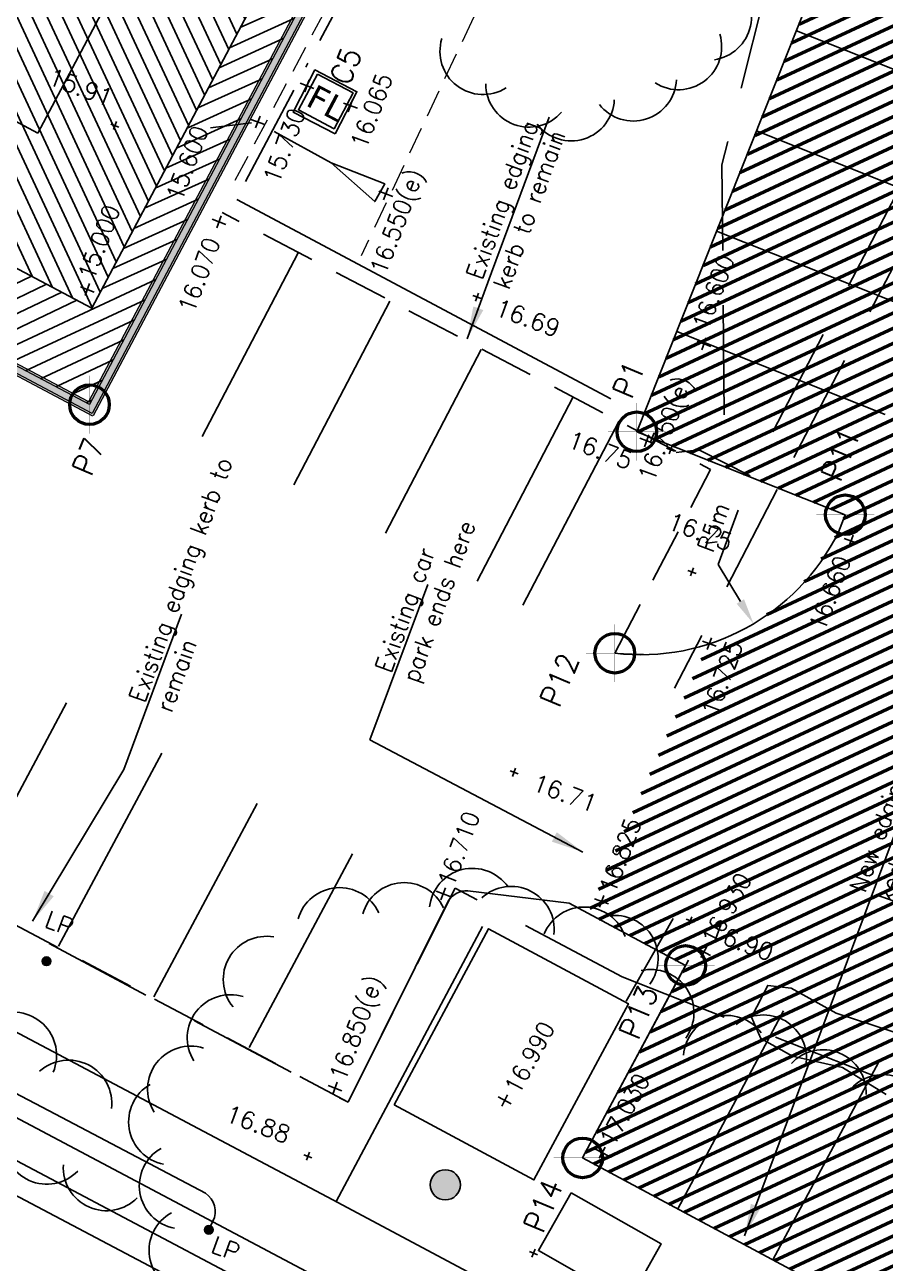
# Model space of a CAD drawing. Header units: millimetres. Extents: x 521005098 to 521837086, y 174609906 to 175681253.
# Drawn here: x 521422457 to 521442396, y 174637008 to 174665702 of the extents above; entities that cross this region are included whole.
import ezdxf

# ---------------------------------------------------------------- set-up
doc = ezdxf.new("R2010")
doc.units = ezdxf.units.MM
doc.header["$LTSCALE"] = 200
doc.header["$PDSIZE"] = 200
for name, pattern in [('layout$0$ACAD_ISO10W100', [18.5, 12, -3, 0.5, -3]), ('layout$0$HIDDEN', [9.524999999999999, 6.35, -3.175]), ('layout$0$survey$0$DASHED', [19.049999999999997, 12.7, -6.35])]:
    doc.linetypes.add(name, pattern=pattern)
for name, color, linetype in [('Gt Hatch', 8, 'Continuous'), ('GT retwall', 6, 'Continuous'), ('layout$0$12', 1, 'Continuous'), ('layout$0$FL', 5, 'Continuous'), ('layout$0$GT Car Park', 7, 'Continuous'), ('layout$0$GT Drain text', 3, 'Continuous'), ('layout$0$GT Landdrain', 150, 'layout$0$ACAD_ISO10W100'), ('layout$0$GT0-35TXT', 3, 'Continuous'), ('layout$0$HOCKEY', 7, 'Continuous'), ('layout$0$Kerb', 7, 'Continuous'), ('layout$0$PGM-BATTER-FILL', 8, 'Continuous'), ('layout$0$survey$0$BOUNDARY', 8, 'Continuous'), ('layout$0$survey$0$DETAIL', 8, 'Continuous'), ('layout$0$survey$0$ELEC', 8, 'Continuous'), ('layout$0$survey$0$GAS', 8, 'Continuous'), ('layout$0$survey$0$LEVEL', 8, 'Continuous'), ('layout$0$survey$0$ROAD', 8, 'Continuous'), ('layout$0$survey$0$SERVICE', 8, 'Continuous'), ('layout$0$survey$0$TEXT_SERVICE', 8, 'Continuous'), ('layout$0$survey$0$VEGETATION', 8, 'Continuous'), ('layout$0$survey$0$WATER', 8, 'Continuous')]:
    doc.layers.add(name, color=color, linetype=linetype)
for name, color, linetype, lineweight in [('GT_newcarpark', 4, 'Continuous', 50), ('layout$0$Fenceline', 7, 'Continuous', 13), ('SETTING-OUT', 3, 'Continuous', 50)]:
    doc.layers.add(name, color=color, linetype=linetype, lineweight=lineweight)
doc.styles.add('GT1TO1', font='romans.shx', dxfattribs={"width": 0.95, "height": 2})
doc.styles.add('GTanyheight', font='romans.shx', dxfattribs={"width": 0.95})
doc.styles.add('layout$0$GT1T0250', font='romans.shx', dxfattribs={"width": 0.95, "height": 500})
doc.styles.add('layout$0$GT1TO200', font='romans.shx', dxfattribs={"width": 0.95, "height": 400})
doc.styles.add('layout$0$GTANYHEIGHT', font='romans.shx', dxfattribs={"width": 0.95})
doc.styles.add('layout$0$ROMAN', font='verdana.ttf')
doc.styles.add('layout$0$survey$0$ROMANS', font='Romans.shx')
doc.dimstyles.new('layout$0$NOTEARROW', dxfattribs={"dimscale": 250, "dimtxt": 2, "dimasz": 3, "dimexe": 1, "dimexo": 1, "dimgap": 1, "dimtad": 2, "dimtih": 1, "dimtoh": 1, "dimdec": 4, "dimzin": 0, "dimdsep": 46, "dimtxsty": 'layout$0$GTANYHEIGHT', "dimcen": 3.5, "dimclrd": 7, "dimclre": 7, "dimclrt": 3, "dimadec": 0, "dimazin": 0, "dimtfac": 1, "dimtdec": 4, "dimtofl": 0, "dimtmove": 0, "dimatfit": 3, "dimfxl": 1, "dimtolj": 1, "dimtzin": 0, "dimarcsym": 0})
doc.dimstyles.new('NOTEARROW', dxfattribs={"dimscale": 200, "dimtxt": 2, "dimasz": 3, "dimexe": 1, "dimexo": 1, "dimgap": 1, "dimtad": 2, "dimtih": 1, "dimtoh": 1, "dimdec": 4, "dimzin": 0, "dimdsep": 46, "dimtxsty": 'GTanyheight', "dimcen": 3.5, "dimclrd": 7, "dimclre": 7, "dimclrt": 3, "dimadec": 0, "dimazin": 0, "dimtfac": 1, "dimtdec": 4, "dimtofl": 0, "dimtmove": 0, "dimatfit": 3, "dimfxl": 1, "dimtolj": 1, "dimtzin": 0, "dimarcsym": 0})
pattern_1 = [(205, (0, 0), (134.181298102672, -287.7527223841363), [])]

# ---------------------------------------------------------------- blocks, each defined once
blk = doc.blocks.new('A$C721B0600')
at = {"layer": 'SETTING-OUT', "color": 7, "const_width": 4.5}
for points in [[(5.960464477539062e-08, -1.788139343261719e-07), (-228.9803043007851, 629.1182156205177)], [(5.960464477539062e-08, -1.788139343261719e-07), (-629.1182155609131, -228.980304479599)], [(5.960464477539062e-08, -1.788139343261719e-07), (629.1182156801224, 228.9803041815758)], [(5.960464477539062e-08, -1.788139343261719e-07), (228.9803043603897, -629.118215739727)]]:
    blk.add_lwpolyline(points, dxfattribs=at)
at = {"layer": 'SETTING-OUT', "color": 7}
blk.add_circle((5.960464477539062e-08, -1.788139343261719e-07), 458.7409511085057, dxfattribs=at)
blk = doc.blocks.new('*D25')
at = {"layer": 'DEFPOINTS', "color": 0, "transparency": 16777216}
for p in [(521436732.6299411, 174656213.5870743), (521439344.841613, 174651823.9544747)]:
    blk.add_point(p, dxfattribs=at)
at = {"layer": 'SETTING-OUT', "color": 7, "lineweight": -2, "transparency": 16777216}
for p, q in [((521438984.9282091, 174654458.1027254), (521438526.6212171, 174653198.9146136)), ((521438526.6212171, 174653198.9146136), (521439038.0089646, 174652339.5645266))]:
    blk.add_line(p, q, dxfattribs=at)
at = {"layer": 'SETTING-OUT', "color": 7, "transparency": 16777216}
blk.add_solid([(521438952.0739559, 174652288.4257519), (521439123.9439732, 174652390.7033014), (521439344.8416131, 174651823.9544745)], dxfattribs=at)
at = {"layer": 'SETTING-OUT', "color": 3, "transparency": 16777216, "insert": (521438414.0996791, 174654059.2859889), "char_height": 400, "attachment_point": 5, "rotation": 70.00000000000003, "style": 'GTanyheight'}
blk.add_mtext('\\A1;R5m', dxfattribs=at)
blk = doc.blocks.new('layout')
at = {"layer": 'layout$0$survey$0$SERVICE', "linetype": 'Continuous'}
h = blk.add_hatch(color=256, dxfattribs=at)
edge = h.paths.add_edge_path()
edge.add_arc((521422959.0439995, 174644003.6824824), 100, 0, 360)
h = blk.add_hatch(color=256, dxfattribs=at)
edge = h.paths.add_edge_path()
edge.add_arc((521426722.0613862, 174637782.128174), 100, 0, 360)
at = {"layer": 'layout$0$survey$0$VEGETATION', "linetype": 'Continuous'}
h = blk.add_hatch(color=256, dxfattribs=at)
edge = h.paths.add_edge_path()
edge.add_arc((521432200.4055548, 174638824.1655727), 350.141, 0, 360)
edge = h.paths.add_edge_path()
edge.add_arc((521438290.8304504, 174635533.1445927), 350.141, 0, 360)
edge = h.paths.add_edge_path()
edge.add_arc((521451281.9907714, 174628080.5411097), 350.141, 0, 360)
edge = h.paths.add_edge_path()
edge.add_arc((521444536.1202895, 174632418.3943847), 350.141, 0, 360)
at = {"layer": 'layout$0$12', "color": 6}
for p, q in [((521436639.2197238, 174656272.3595925), (521449582.64338, 174688791.0893349)), ((521441470.573855, 174654349.3366499), (521441310.953651, 174653948.3108923)), ((521435071.5316105, 174645351.1446013), (521432722.9801641, 174645636.6332086)), ((521450945.4279665, 174631120.195382), (521435383.936985, 174639448.6105061))]:
    blk.add_line(p, q, dxfattribs=at)
at = {"layer": 'layout$0$12', "color": 7}
for p, q in [((521445168.6949, 174663640.4022905), (521440337.3407671, 174665563.4252338)), ((521444244.1646392, 174661317.6358801), (521439412.8105063, 174663240.6588235)), ((521443319.6343784, 174658994.8694698), (521438488.2802455, 174660917.8924132)), ((521426567.9167109, 174656164.2598839), (521428789.4420969, 174660419.27643)), ((521428691.1369933, 174655045.322511), (521430912.6623794, 174659300.3390571)), ((521442395.1041176, 174656672.1030595), (521437563.7499847, 174658595.1260029)), ((521430814.3572756, 174653926.3851381), (521433035.8826617, 174658181.4016842)), ((521432937.577558, 174652807.4477653), (521435159.1029441, 174657062.4643113)), ((521434001.3238262, 174652252.0705268), (521436222.8492123, 174656507.0870728)), ((521423421.0257291, 174649993.7792612), (521421031.3830076, 174645528.7756388)), ((521425631.6547871, 174648826.1722483), (521423238.9736278, 174644355.4913672)), ((521427840.6968695, 174647659.4034431), (521425446.4868399, 174643182.2482335)), ((521430052.9128968, 174646490.9582286), (521427654.1548681, 174642008.922821)), ((521432276.5702007, 174645411.1719897), (521429948.8203971, 174640736.8198999)), ((521435383.9369839, 174639448.6105033), (521437837.6343578, 174644033.2990656)), ((521437588.1141778, 174638268.9483073), (521440041.8115517, 174642853.6368666)), ((521439792.2913716, 174637089.2861083), (521442245.9887425, 174641673.9746675))]:
    blk.add_line(p, q, dxfattribs=at)
at = {"layer": 'layout$0$12', "color": 7, "linetype": 'layout$0$HIDDEN'}
blk.add_line((521429948.8203971, 174640736.8198999), (521402327.8636329, 174655469.2713649), dxfattribs=at)
at = {"layer": 'layout$0$12', "color": 7, "linetype": 'layout$0$HIDDEN', "flags": 128}
blk.add_lwpolyline([(521436128.8163624, 174651141.3160498), (521436128.8163624, 174651141.3160498), (521438350.3417485, 174655396.3325959), (521427029.6300982, 174661355.9607216)], dxfattribs=at)
at = {"layer": 'layout$0$12', "color": 6, "ltscale": 0.4}
blk.add_lwpolyline([(521435071.5316136, 174645351.1446008), (521437770.0063487, 174643906.9373704), (521435383.936985, 174639448.6105061)], dxfattribs=at)
at = {"layer": 'layout$0$12', "color": 6}
blk.add_arc((521432696.2271634, 174645139.5029645), 497.8495784400001, 86.91960623991949, 150.5206950053444, dxfattribs=at)
at = {"layer": 'layout$0$Fenceline'}
for p, q in [((521471427.0087957, 174746548.2947848), (521423957.0331122, 174656900.7905886)), ((521440244.6919246, 174687339.6509615), (521424019.4013031, 174656698.0340628)), ((521439205.650219, 174685804.7966748), (521423940.9233265, 174656977.2135878)), ((521439426.5874829, 174685687.8063956), (521424044.8703111, 174656639.2860447)), ((521423957.0331122, 174656900.7905886), (521389462.5052611, 174675166.2672797)), ((521424019.4013031, 174656698.0340628), (521389524.8734519, 174674963.5107539)), ((521423927.4062247, 174656973.0557084), (521409736.0380419, 174664487.6419603)), ((521424031.3532094, 174656635.1281654), (521409619.0477627, 174664266.7046965)), ((521423940.9233265, 174656977.2135878), (521423927.4062247, 174656973.0557084))]:
    blk.add_line(p, q, dxfattribs=at)
at = {"layer": 'layout$0$Fenceline', "linetype": 'layout$0$HIDDEN', "ltscale": 0.5}
for p, q in [((521440551.3954352, 174687064.0916092), (521427248.8942576, 174661942.190598)), ((521436515.801632, 174673638.7152353), (521430253.6410465, 174660351.122801))]:
    blk.add_line(p, q, dxfattribs=at)
at = {"layer": 'layout$0$FL', "color": 3}
for points in [[(521429648.8746227, 174663174.0279339), (521430155.1275577, 174664150.6076623), (521429178.5478294, 174664656.8605973), (521428672.2948943, 174663680.280869)], [(521429236.2710658, 174664559.6391194), (521430064.7858055, 174664120.9255725), (521429626.0722584, 174663292.4108329), (521428797.5575188, 174663731.1243798)], [(521429236.271066, 174664559.6391194), (521430064.7858055, 174664120.9255724), (521429626.0722585, 174663292.4108329), (521428797.557519, 174663731.1243798)]]:
    blk.add_lwpolyline(points, close=True, dxfattribs=at)
at = {"layer": 'layout$0$GT Car Park', "color": 6}
blk.add_line((521441470.5738568, 174654349.3366492), (521436639.2197239, 174656272.3595926), dxfattribs=at)
blk.add_arc((521436732.6299402, 174656213.5870741), 5108.084198645103, 263.2113396395776, 333.6745827690034, dxfattribs=at)
at = {"layer": 'layout$0$GT Landdrain'}
for p, q in [((521427570.5045224, 174662066.7650107), (521440292.2893179, 174686175.936096)), ((521427570.5045226, 174662066.7650107), (521440292.289318, 174686175.9360959))]:
    blk.add_line(p, q, dxfattribs=at)
at = {"layer": 'layout$0$GT0-35TXT', "color": 3}
blk.add_line((521427712.1359252, 174663432.7832635), (521426762.2476121, 174663315.5336855), dxfattribs=at)
at = {"layer": 'layout$0$HOCKEY'}
for p, q in [((521422761.8424737, 174663191.3803335), (521444157.0247318, 174703596.3871537)), ((521398520.6058797, 174676027.553766), (521422761.8424737, 174663191.3803335))]:
    blk.add_line(p, q, dxfattribs=at)
at = {"layer": 'layout$0$Kerb'}
blk.add_lwpolyline([(521415822.3699852, 174773728.8713561), (521469607.3375067, 174745248.7577904), (521424009.2062901, 174659136.2498165), (521370224.2387687, 174687616.3633822)], close=True, dxfattribs=at)
at = {"layer": 'layout$0$PGM-BATTER-FILL', "color": 7}
blk.add_polyline3d([(521428238.4697711, 174663228.110643, -4586.000000000004), (521429559.7027229, 174662503.2354494, -3778.000000000004), (521430566.2328674, 174661605.3732946, -3239.000000000002), (521430797.0927963, 174662015.6569687, -3239.000000000002), (521429559.7027229, 174662503.2354494, -3778.000000000004)], dxfattribs=at)
at = {"layer": 'layout$0$survey$0$BOUNDARY', "linetype": 'Continuous'}
for p, q in [((521429466.0205479, 174638549.4474547), (521387987.7158369, 174660506.1801065)), ((521437480.7318379, 174644998.6861895), (521436394.3958074, 174643082.2581244)), ((521433061.4481765, 174644806.7972337), (521429669.5907992, 174638440.8396796))]:
    blk.add_line(p, q, dxfattribs=at)
at = {"layer": 'layout$0$survey$0$BOUNDARY', "linetype": 'Continuous', "flags": 128}
for points in [[(521427371.797098, 174661650.2609154), (521436036.6667677, 174657037.8452)], [(521429466.0205479, 174638549.4474547), (521448015.9078459, 174628652.8050123), (521453146.2824051, 174631002.5009869), (521455214.386857, 174636276.2266686)]]:
    blk.add_lwpolyline(points, dxfattribs=at)
at = {"layer": 'layout$0$survey$0$DETAIL', "linetype": 'layout$0$survey$0$DASHED'}
blk.add_line((521436303.4611404, 174643642.2556084), (521455189.3900661, 174636212.4841347), dxfattribs=at)
at = {"layer": 'layout$0$survey$0$DETAIL', "linetype": 'layout$0$survey$0$DASHED', "flags": 128}
for points in [[(521460159.854334, 174724047.4242282), (521449794.3337024, 174698234.0430414), (521441413.4799881, 174673618.4077808), (521438612.2433339, 174662454.7884752), (521438669.9141403, 174655553.6159081)], [(521455686.7682409, 174659733.5025733), (521443936.1462375, 174664255.153746), (521439262.176156, 174655254.827706)], [(521445754.9876459, 174662612.3578523), (521444204.2144504, 174663209.0969386), (521439893.1964189, 174654936.4864906)], [(521437549.0095624, 174655791.0686292), (521438077.6521248, 174655852.4041102), (521439262.176156, 174655254.827706)], [(521436303.4611404, 174643642.2556084), (521432428.8656003, 174645701.4318108), (521429948.2374268, 174640736.7392852), (521402306.6561812, 174655406.3938318)], [(521439893.1964189, 174654936.4864906), (521437512.970119, 174650332.7497159)]]:
    blk.add_lwpolyline(points, dxfattribs=at)
at = {"layer": 'layout$0$survey$0$DETAIL', "linetype": 'Continuous', "flags": 128}
for points in [[(521431013.4213419, 174640679.8259939), (521433203.4896184, 174644759.1030323), (521436445.7660434, 174643018.4007722), (521434255.6977669, 174638939.1237337)], [(521435118.1077636, 174638639.631346), (521437206.1257263, 174637456.3389292), (521436446.8466039, 174636116.5269489), (521434358.8286411, 174637299.8193658)]]:
    blk.add_lwpolyline(points, close=True, dxfattribs=at)
at = {"layer": 'layout$0$survey$0$ELEC', "linetype": 'Continuous', "flags": 128}
blk.add_lwpolyline([(521426722.0613862, 174637782.128174), (521426817.8509068, 174637981.1478602, 0.3701215586691701), (521426645.3786172, 174638628.4654891), (521423167.2641546, 174640458.0605963), (521389277.7256216, 174658232.1364577, 0.2403607726188181), (521388863.398012, 174658236.8019671), (521388572.1554456, 174657946.2878262)], format="xyb", dxfattribs=at)
at = {"layer": 'layout$0$survey$0$GAS', "linetype": 'Continuous', "flags": 128}
blk.add_lwpolyline([(521455277.3706291, 174623064.1590384), (521454619.4300827, 174623400.6679325, 0.6525888145084475), (521452883.4051647, 174624288.5716015), (521445295.9240073, 174628169.2488251), (521354647.8987412, 174676235.6680924)], format="xyb", dxfattribs=at)
at = {"layer": 'layout$0$survey$0$LEVEL', "flags": 128}
for points in [[(521424452.5787069, 174663402.1252208), (521424640.007061, 174663332.3354501)], [(521424511.3979986, 174663273.5161584), (521424581.1877693, 174663460.9445125)], [(521432900.5349557, 174659298.8653857), (521432970.3247263, 174659486.2937398)], [(521432841.715664, 174659427.4744481), (521433029.1440181, 174659357.6846774)], [(521437327.1319505, 174655888.8423979), (521437514.5603046, 174655819.0526272)], [(521437385.9512423, 174655760.2333356), (521437455.7410129, 174655947.6616896)], [(521437823.2000731, 174653059.740866), (521438010.6284271, 174652989.9510954)], [(521437882.0193648, 174652931.1318037), (521437951.8091356, 174653118.5601577)], [(521433701.7389777, 174648417.3387713), (521433889.1673318, 174648347.5490007)], [(521433760.5582694, 174648288.729709), (521433830.3480401, 174648476.158063)], [(521437786.5862931, 174644977.078614), (521437974.0146471, 174644907.2888433)], [(521437845.4055847, 174644848.4695516), (521437915.1953554, 174645035.8979057)], [(521428924.2579674, 174639521.5194585), (521429111.6863215, 174639451.7296878)], [(521428983.0772591, 174639392.9103962), (521429052.8670298, 174639580.3387502)], [(521434151.4222342, 174637276.1768822), (521434338.8505882, 174637206.3871115)], [(521434210.2415259, 174637147.5678199), (521434280.0312966, 174637334.9961739)]]:
    blk.add_lwpolyline(points, dxfattribs=at)
at = {"layer": 'layout$0$survey$0$ROAD', "linetype": 'Continuous', "flags": 128}
blk.add_lwpolyline([(521450604.2436872, 174624395.7133593), (521447771.0255665, 174625864.6909904), (521444565.7288092, 174627642.5826681), (521434015.3355219, 174633163.8051201), (521414055.1455786, 174643726.196876)], dxfattribs=at)
at = {"layer": 'layout$0$survey$0$SERVICE', "linetype": 'Continuous'}
for centre in [(521422959.0439995, 174644003.6824824), (521426722.0613862, 174637782.128174)]:
    blk.add_circle(centre, 100, dxfattribs=at)
at = {"layer": 'layout$0$survey$0$VEGETATION', "linetype": 'Continuous', "flags": 128}
blk.add_lwpolyline([(521442417.8787135, 174640915.2013954), (521441405.8032793, 174641540.9270458), (521440243.5037469, 174641807.7985244), (521439514.1957922, 174642212.0924557), (521439299.9304695, 174642706.6647302), (521439674.9697392, 174643446.3737439), (521440214.0782212, 174643378.3672451), (521441262.4381186, 174642805.4979382), (521442576.290163, 174642366.0543436)], dxfattribs=at)
at = {"layer": 'layout$0$survey$0$VEGETATION', "linetype": 'Continuous'}
blk.add_circle((521432200.4055548, 174638824.1655727), 350.141, dxfattribs=at)
for centre, start, end in [((521438295.4426109, 174665882.0379589), 278.0760273125999, 57.3477576999643), ((521437605.3146352, 174665196.3708219), 237.4541870150134, 16.72591740237776), ((521433076.8310626, 174665084.9347563), 162.8481201860757, 302.11985057344), ((521436558.4261166, 174664471.6213793), 218.0814703645754, 357.3532007519398), ((521434138.0399631, 174664329.6910565), 179.9410990356083, 319.2128294229727), ((521435118.7747718, 174664011.6900323), 218.0814703645754, 357.3532007519398), ((521432831.8828657, 174645157.2761601), 34.62120061449611, 173.8929310018605), ((521429751.5879046, 174644710.0325098), 24.79256935384137, 164.0642997412058), ((521431250.9083288, 174644826.1474405), 24.79256935384137, 164.0642997412058), ((521433725.2910475, 174644739.2534798), 353.461629797763, 132.7333601851273), ((521435418.7791188, 174644261.639592), 18.36640874650564, 157.63813913387), ((521436134.4195084, 174644067.4865423), 323.8370200697591, 103.1087504571235), ((521428055.6849136, 174643582.2223175), 80.0698868100149, 219.3416171973793), ((521436963.8343067, 174642813.0880794), 323.8370200697591, 103.1087504571235), ((521427222.2279695, 174642229.6210228), 72.6905643647454, 211.9622947521098), ((521422194.818132, 174641825.1497076), 336.9023066797035, 116.1740370670679), ((521438717.3498933, 174641750.5234401), 36.39500656206578, 175.6667369494302), ((521439571.2901586, 174641761.4929798), 349.6418781648972, 128.9136085522615), ((521426303.1564676, 174641039.3471107), 72.6905643647454, 211.9622947521098), ((521440952.3323117, 174640954.8258103), 357.8211908328204, 137.0929212201848), ((521423472.3457838, 174640713.9972067), 352.9422614090599, 132.2139917964244), ((521425863.4450464, 174640284.7394012), 119.8538794647474, 259.1256098521118), ((521442341.2398366, 174640378.3014841), 357.8211908328204, 137.0929212201848), ((521422967.7004161, 174639839.44815), 176.3669152698567, 315.6386456572212), ((521426111.3798022, 174638801.5088836), 119.8538794647474, 259.1256098521118), ((521424348.8800091, 174639224.5876867), 176.3669152698567, 315.6386456572212), ((521426338.067109, 174637302.8597199), 118.8412543986695, 258.1129847860338)]:
    blk.add_arc(centre, 1000, start, end, dxfattribs=at)
at = {"layer": 'layout$0$survey$0$WATER', "linetype": 'Continuous', "flags": 128}
blk.add_lwpolyline([(521457330.7527343, 174620051.7658222), (521419042.2750118, 174640266.6553556), (521353687.1748847, 174674809.0151888)], dxfattribs=at)
at = {"layer": 'layout$0$FL', "color": 3, "style": 'layout$0$GT1T0250', "width": 0.95}
blk.add_text('C5', height=500, rotation=68.29597024904395, dxfattribs=at).set_placement((521429971.8556884, 174664266.7148108))
at = {"layer": 'layout$0$FL', "color": 3, "attachment_point": 7, "rotation": 332.09797059589664, "style": 'layout$0$ROMAN'}
for insert, char_height, width in [((521428938.8732256, 174663845.9403501), 562.4999999999999, 937.4999999999999), ((521428938.8732257, 174663845.9403501), 562.4999999999995, 937.4999999999995)]:
    blk.add_mtext('FL', dxfattribs=dict(at, insert=insert, char_height=char_height, width=width))
at = {"layer": 'layout$0$GT Drain text', "char_height": 400, "attachment_point": 1, "rotation": 70, "style": 'layout$0$GT1TO200'}
for s, insert, width in [('Existing edging kerb to remain', (521432669.8874325, 174659902.5622298), 5321.166124719664), ('Existing edging kerb to remain', (521424855.4672794, 174650103.3844344), 6751.0053), ('Existing car park ends here', (521430561.4982771, 174650794.8624139), 4685.573914352319), ('New edging kerb', (521441556.7483758, 174645705.6977614), 3817.135378511564)]:
    blk.add_mtext(s, dxfattribs=dict(at, insert=insert, width=width))
at = {"layer": 'layout$0$GT0-35TXT', "color": 3, "style": 'layout$0$GT1TO200', "width": 0.95}
for s, p in [('+16.710', (521432239.374414, 174645306.3863274)), ('+16.850(e)', (521429731.5950792, 174640804.2436874))]:
    blk.add_text(s, height=400, rotation=69.57696422929043, dxfattribs=at).set_placement(p)
at = {"layer": 'layout$0$GT0-35TXT', "color": 3, "attachment_point": 1, "style": 'layout$0$GT1TO200'}
for s, insert, char_height, width, rotation in [('+', (521428709.6074508, 174664166.506308), 400, 20360.1697, 69.57696422929038), ('16.065', (521429992.1221797, 174662940.87631), 400, 20360.17, 69.57999999999993), ('+', (521429714.6658242, 174663706.8042261), 400, 20360.1697, 69.57696422929038), ('+', (521427569.9091867, 174663330.4668904), 400, 20360.1697, 69.57696422929038), ('15.730', (521427970.6912248, 174662133.1603358), 400, 20360.17, 69.57999999999993), ('15.600', (521425717.2699173, 174661728.3440218), 400, 20360.17, 69.57999999999993), ('16.550(e)', (521430443.277132, 174660023.6976831), 400, 20360.1697, 69.57696422929038), ('+', (521430535.0077884, 174661666.4146805), 400, 20360.1697, 69.57696422929038), ('15.000', (521423677.7290327, 174659892.5084843), 400, 20360.17, 69.58), ('+', (521426670.8702314, 174661016.662471), 400, 20360.1697, 69.57696422929038), ('16.070', (521425996.8977217, 174659136.2837228), 400, 20360.1697, 69.57696422929038), ('16.600', (521437915.2487748, 174658738.7386777), 399.9999999999999, 20360.1697, 69.57696422929038), ('+', (521423619.5078827, 174659449.2862933), 400, 20360.1697, 69.57696422929038), ('+', (521437907.7582621, 174658191.0772414), 400, 20360.1697, 69.57696422929038), ('16.750(e)', (521436657.7516879, 174655224.989108), 399.9999999999999, 20360.1697, 69.57696422929038), ('+', (521436582.0041541, 174655945.1029344), 400, 20360.1697, 69.57696422929038), ('+', (521441314.4589007, 174653622.6493541), 400, 20360.1697, 69.57696422929038), ('16.660', (521440614.574641, 174651762.2399202), 399.9999999999999, 20360.1697, 69.57696422929038), ('+', (521438031.829567, 174651243.4565291), 400, 20360.1697, 69.57696422929038), ('16.725', (521438119.3701353, 174649789.2958182), 399.9999999999999, 20360.1697, 69.93517809869687), ('16.825', (521435757.9135449, 174645688.2502461), 400, 20360.1697, 69.57696422929038), ('16.930', (521438114.9680256, 174644522.3544888), 399.9999999999999, 20360.17, 61.58), ('+', (521435534.6534288, 174645275.1795762), 400, 20360.1697, 69.57696422929038), ('+', (521437893.7581465, 174644138.7001096), 399.9999999999999, 20360.16969999999, 61.85145576885712), ('16.990', (521433552.3621777, 174641080.1573071), 399.9999999999999, 20360.1697, 61.576964229290375), ('17.030', (521435756.0011434, 174639874.5942747), 399.9999999999999, 20360.17, 61.58), ('+', (521433275.6004919, 174640700.8481628), 399.9999999999999, 20360.16969999999, 61.85145576885712), ('+', (521435534.7912644, 174639490.9398955), 399.9999999999999, 20360.16969999999, 61.85145576885712)]:
    blk.add_mtext(s, dxfattribs=dict(at, insert=insert, char_height=char_height, width=width, rotation=rotation))
at = {"layer": 'layout$0$survey$0$LEVEL', "style": 'layout$0$survey$0$ROMANS'}
for s, p in [('15.91', (521422959.9365933, 174664334.367725)), ('16.69', (521433321.8476461, 174658988.6225354)), ('16.75', (521434999.3015001, 174655927.943926)), ('16.75', (521437316.2936494, 174654038.6840224)), ('16.71', (521434181.8709598, 174647978.4868586)), ('16.90', (521438266.7182751, 174644538.2267013)), ('16.88', (521427069.7917885, 174640313.3187572))]:
    blk.add_text(s, height=400, rotation=339.5769642292904, dxfattribs=at).set_placement(p)
at = {"layer": 'layout$0$survey$0$TEXT_SERVICE', "linetype": 'Continuous', "style": 'layout$0$survey$0$ROMANS'}
for p in [(521422887.5311012, 174644810.4978766), (521426740.446722, 174637275.989711)]:
    blk.add_text('LP', height=400, rotation=339.5769642292904, dxfattribs=at).set_placement(p)
at = {"layer": 'layout$0$GT Drain text'}
for points in [[(521432709.7453272, 174658428.8531771), (521433268.3148108, 174659963.5267095), (521434607.3474678, 174663559.6509624)], [(521435391.1602272, 174646534.1237164), (521430456.2652462, 174649137.7273807), (521431795.2979032, 174652733.8516336)], [(521422635.3451613, 174644929.3658861), (521424750.2342485, 174648446.2494012), (521426089.2669055, 174652042.3736542)], [(521439134.6092641, 174637639.2412737), (521441524.428581, 174644022.0244807), (521442863.461238, 174647618.1487336)]]:
    blk.add_leader(points, dimstyle='layout$0$NOTEARROW', dxfattribs=at)

msp = doc.modelspace()

# ---------------------------------------------------------------- hatches: boundary and pattern name
at = {"layer": 'Gt Hatch'}
h = msp.add_hatch(dxfattribs=at)
h.set_pattern_fill('ANSI31', color=8, scale=100, angle=90, style=0)
h.set_pattern_definition(pattern_1)
h.paths.add_polyline_path([(521370224.2387687, 174687616.3633822), (521415822.3699852, 174773728.8713561), (521469607.3375066, 174745248.7577904), (521424009.2062901, 174659136.2498165)], flags=16)
h.paths.add_polyline_path([(521368404.5674796, 174686316.8263879), (521415874.5431632, 174775964.330584), (521471427.0087957, 174746548.2947847), (521423957.033112, 174656900.7905885)])
h = msp.add_hatch(dxfattribs=at)
h.set_pattern_fill('ANSI31', color=80, scale=100, style=0)
h.set_pattern_definition([(115, (0, 0), (-287.7527223841363, -134.181298102672), [])])
h.paths.add_polyline_path([(521370224.2387687, 174687616.3633822), (521415822.3699852, 174773728.8713561), (521469607.3375066, 174745248.7577904), (521424009.2062901, 174659136.2498165)])
at = {"layer": 'GT retwall'}
msp.add_hatch(color=256, dxfattribs=at).paths.add_polyline_path([(521409736.0380419, 174664487.6419603), (521423927.4062246, 174656973.0557084), (521423940.9233265, 174656977.2135878), (521439205.650219, 174685804.7966747), (521439426.5874829, 174685687.8063956), (521424044.8703111, 174656639.2860447), (521424031.3532093, 174656635.1281654), (521409619.0477631, 174664266.7046973)])
at = {"layer": 'GT_newcarpark'}
h = msp.add_hatch(dxfattribs=at)
h.set_pattern_fill('ANSI31', color=256, scale=100, angle=90, style=0)
h.set_pattern_definition(pattern_1)
h.paths.add_polyline_path([(521435500.5826442, 174645121.5191044), (521437770.0063487, 174643906.9373704), (521435383.9369839, 174639448.6105033), (521450945.4279665, 174631120.1953819), (521453469.9050714, 174635837.1345761), (521454764.0318438, 174635144.5261562), (521456606.0945436, 174640334.785074), (521455382.1194021, 174640779.2432851), (521455089.8619884, 174640901.9445783), (521454931.6414776, 174641077.4599294), (521454874.3368818, 174641262.8640983), (521454901.4475567, 174641485.1396754), (521455095.3054823, 174642023.3941799), (521458180.7295696, 174650617.1704852), (521455095.9834867, 174651780.7525046), (521453446.8658902, 174647215.5949876), (521453299.5389615, 174646753.8690707), (521452902.1538997, 174645949.6495366), (521452100.2517913, 174645166.0969136), (521451145.9214364, 174644749.6808298), (521450025.2332576, 174644694.8280208), (521449401.6181723, 174644851.7998896), (521448210.5253635, 174645457.1830444), (521447668.1903806, 174645923.9841687), (521447074.4911865, 174646513.5122285), (521446604.351182, 174647035.9128624), (521446223.2326704, 174647546.7446761), (521445707.7319427, 174648325.2354226), (521450386.1951388, 174646463.0676291), (521465990.7482413, 174685667.551579), (521459833.4779511, 174688123.9598285), (521459380.6167809, 174688336.8299567), (521458743.1016591, 174688428.196102), (521457757.2980633, 174688317.4889646), (521455625.1511309, 174687863.2781713), (521454420.510649, 174686865.4739693), (521449582.6433827, 174688791.0893339), (521436639.2197247, 174656272.3595922), (521441470.5738567, 174654349.3366492), (521441144.5850649, 174653635.9178389), (521440398.1674202, 174652649.6148048), (521439495.8522063, 174651914.3824973), (521438602.8203115, 174651462.8864664), (521438290.6377677, 174651354.0070684)])

# ---------------------------------------------------------------- block references
msp.add_blockref('layout', (0, 0))
at = {"layer": 'SETTING-OUT', "color": 7}
for p, rotation in [((521423957.033112, 174656900.7905886), 70), ((521436639.2197253, 174656272.359592), 70), ((521441470.5738566, 174654349.3366447), 69.99999934060686), ((521436128.8163623, 174651141.3160453), 69.99999934060686), ((521437770.0063485, 174643906.9373659), 69.99999934060686), ((521435383.9369851, 174639448.6105014), 69.99999934060686)]:
    msp.add_blockref('A$C721B0600', p, dxfattribs=dict(at, rotation=rotation))

# ---------------------------------------------------------------- texts
at = {"layer": 'SETTING-OUT', "char_height": 499.9999999999999, "attachment_point": 1, "style": 'GT1TO1'}
for s, insert, width, rotation in [('P1', (521436057.3214586, 174657200.3687102), 1575.136552496628, 67.14402029108999), ('P7', (521423536.4217127, 174655411.0948751), 1575.136552496628, 67.14402029108999), ('P11', (521440888.6755899, 174655277.3457629), 1575.137, 67.14), ('P12', (521434376.6674451, 174650047.1989935), 1575.137, 67.14), ('P13', (521436208.7856433, 174642350.5902558), 1575.137, 67.14), ('P14', (521433998.698624, 174637867.9414417), 1575.137, 67.14)]:
    msp.add_mtext(s, dxfattribs=dict(at, insert=insert, width=width, rotation=rotation))

# ---------------------------------------------------------------- dimensions: what is measured, and where the dimension line sits
at = {"layer": 'SETTING-OUT', "color": 8}
dim = msp.add_radius_dim(center=(521436732.6299411, 174656213.5870743), mpoint=(521439344.841613, 174651823.9544747), text='R5m', dimstyle='NOTEARROW', dxfattribs=at)
dim.commit()
dim.dimension.update_dxf_attribs({"geometry": '*D25', "text_midpoint": (521438789.9767274, 174653922.4779317), "dimtype": 164})

doc.saveas('drawing.dxf')
